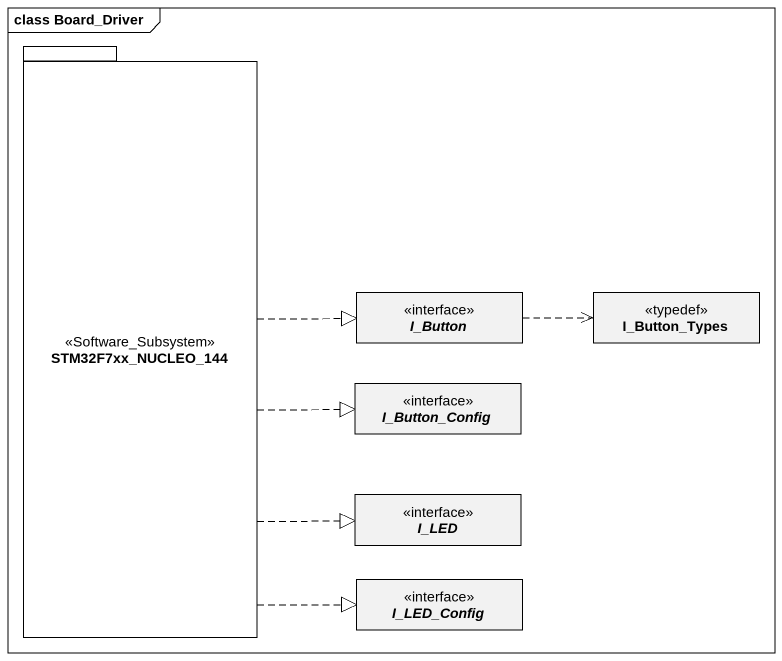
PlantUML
@startuml
mainframe class Board_Driver
hide circle
hide empty members
package STM32F7xx_NUCLEO_144 <<Software_Subsystem>> {
}
interface I_Button
class I_Button_Types <<typedef>>
interface I_Button_Config
interface I_LED
interface I_LED_Config
STM32F7xx_NUCLEO_144 .right.|> I_Button
STM32F7xx_NUCLEO_144 .right.|> I_Button_Config
STM32F7xx_NUCLEO_144 .right.|> I_LED
STM32F7xx_NUCLEO_144 ..|> I_LED_Config
I_Button .right.> I_Button_Types
@enduml
